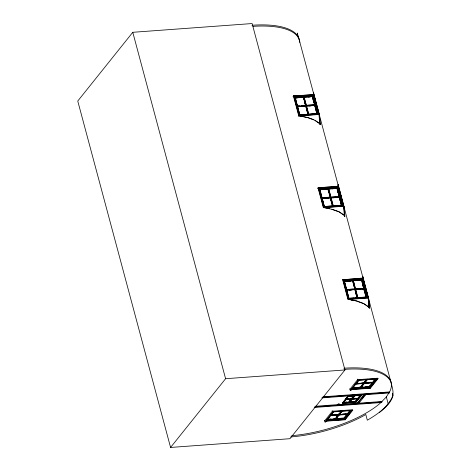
<?xml version="1.0" encoding="UTF-8"?>
<svg xmlns="http://www.w3.org/2000/svg" width="471" height="471" viewBox="0 0 471 471"><rect width="100%" height="100%" fill="white"/><g stroke="black" fill="none" stroke-linecap="round" stroke-linejoin="round"><path stroke-width="0.71" d="M324.531 420.244L324.996 421.963L325.573 421.922L333.639 411.613L352.755 410.212L345.09 419.791L325.967 421.192M325.573 421.922L333.639 411.613M349.788 388.693L350.253 390.412L350.83 390.371L353.256 387.103M350.83 390.371L358.89 380.062L378.013 378.66L370.341 388.239L351.225 389.641M321.852 397.889L389.258 392.949L389.982 391.148A76.85 28.79 -15 0 0 343.877 368.228M290.737 436.935A76.85 28.79 -15 0 0 363.8 415.669L365.784 414.462L367.321 420.203C376.865 414.645 386.526 408.021 391.825 398.03C394.533 392.684 392.049 387.209 390.859 381.863L298.655 37.751A76.85 28.79 -15 0 0 251.979 25.263M306.268 108.253L305.903 105.993L307.999 114.247L305.814 106.105L297.59 106.705L299.768 114.853L295.311 97.762L294.434 97.126L312.974 95.766L312.279 96.732L313.733 102.16M318.531 114.759L318.938 114.253L298.908 115.725L307.304 117.514L314.522 120.164L319.756 123.702L318.997 114.482L313.651 94.524L293.621 95.996L313.71 94.753L312.879 95.878M330.312 197.979L332.673 205.898L324.36 206.616L319.897 189.525L319.02 188.889L337.56 187.529L336.865 188.494M343.118 206.528L343.524 206.021L323.495 207.487L331.89 209.277L339.114 211.932L344.342 215.471L343.589 206.251L338.237 186.292L318.213 187.758L338.302 186.516L337.377 187.752L342.105 205.403M346.944 290.913L348.946 298.379L344.489 281.293L343.606 280.651L362.146 279.291L361.457 280.257M343.577 279.697L362.888 278.284L361.969 279.521L366.509 296.459M132.781 32.299L77.756 101.041L170.579 447.45L289.918 438.701L344.943 369.959L252.12 23.55L132.781 32.299L225.597 378.713L170.579 447.45M293.027 96.749L293.704 95.901L294.593 96.155L299.821 115.654L294.287 95.86M295.129 97.986L312.461 96.502L317.007 113.482L317.89 114.117L316.465 114.223M301.988 97.485L303.536 97.156L305.538 105.528M304.054 97.332L306.327 105.363L304.142 97.22L312.367 96.614L314.551 104.762L307.698 105.263M301.517 105.716L305.632 105.416L303.448 97.273L295.223 97.874L297.401 106.016L314.551 104.762M297.495 106.817L314.828 105.339L316.647 113.028M313.309 95.26L313.71 94.753M298.255 116.249L298.932 115.401L299.509 115.36M306.421 106.163L308.693 114.194L306.509 106.052L314.734 105.451L316.918 113.593L314.863 113.746M316.83 113.705L299.862 114.736M317.795 114.229L318.202 113.723L313.286 95.372L294.746 96.732M317.619 188.512L318.296 187.67L319.185 187.923L324.407 207.423L318.873 187.623M327.946 189.148L330.306 197.066L324.737 197.585M328.64 189.095L330.913 197.131L336.4 196.725M321.899 197.897L339.049 196.637M322.087 198.585L339.232 197.325M337.895 187.028L338.302 186.516M331.007 197.932L333.191 206.074M341.416 205.468L337.048 188.27L319.721 189.754L321.092 189.648M344.307 281.517L361.634 280.033L366.002 297.236M352.532 280.91L354.898 288.829L352.626 280.798L344.395 281.405L346.579 289.547L363.636 288.405M362.482 278.791L362.888 278.284M355.411 289.006L353.409 280.634L361.545 280.145L363.73 288.287L360.986 288.493M354.898 289.747L357.083 297.89M357.777 297.837L355.687 289.583L363.912 288.976L366.097 297.124L361.981 297.425M324.69 420.815L332.355 411.236L352.632 409.752M349.941 389.264L357.613 379.685L377.889 378.201L376.988 379.326M332.644 412.29L333.556 411.148M324.996 421.963L332.661 412.384L333.238 412.343M350.253 390.412L357.919 380.833L358.496 380.792M329.235 416.859L326.945 419.714L344.454 418.519L350.318 411.195M330.877 414.81L333.621 411.377M357.96 380.968L355.676 383.83L372.82 382.57L375.505 378.914M354.157 385.979L355.057 384.848M355.958 383.724L358.89 380.062M342.747 402.564L347.91 396.117L351.478 395.858M347.969 396.347L342.376 403.335L355.935 402.34L361.528 395.352L347.91 396.117L348.334 396.405L361.463 395.122L355.87 402.11L342.317 403.105M345.608 399.496L343.218 402.487L348.958 402.063L351.348 399.078L349.017 402.293L348.893 401.834L350.889 399.349M359.979 395.552L357.984 398.042L358.107 398.495L345.944 399.39L348.269 396.176M346.744 401.993L343.159 402.258L343.282 402.717L348.334 396.405M336.424 416.941L337.336 415.799M335.782 414.515L338.519 414.315L339.438 413.173M340.35 412.031L341.269 410.889M361.222 385.961L362.134 384.819M361.722 382.917L363.777 382.764L366.067 379.909M341.328 411.118L338.584 414.545L331.042 415.098M366.585 379.567L363.842 382.994L355.611 383.6M341.846 410.777L338.643 414.774L338.519 414.315M351.554 398.513L352.75 397.018M367.103 379.226L363.9 383.223L363.777 382.764M345.879 399.161L351.619 398.743L354.009 395.752M338.549 415.404L335.805 418.831L344.03 418.23L347.298 414.456L330.147 415.716M342.023 411.065L339.279 414.498L347.504 413.891L350.247 410.465M354.068 395.981L351.619 398.743M366.821 380.085L364.536 382.941L372.761 382.34M342.541 410.724L339.338 414.721L339.214 414.268M364.595 383.17L367.798 379.173M352.043 399.025L349.653 402.016L355.387 401.592L357.777 398.607M352.708 398.189L354.704 395.705M349.712 402.246L352.102 399.255M352.373 398.919L354.763 395.934M355.322 401.363L356.518 399.873M360.439 395.281L358.048 398.266L352.314 398.69M360.498 395.51L355.446 401.822L343.282 402.717M356.182 401.115L357.042 400.038M360.05 396.276L360.91 395.204M344.431 417.43L347.174 414.003M349.729 410.806L347.445 413.662L347.569 414.121L330.418 415.381M365.796 386.703L369.229 386.45L370.141 385.307M371.054 384.165L372.431 382.446M372.702 382.111L375.446 378.684M372.49 382.676L369.288 386.679L361.063 387.28L364.266 383.282L372.49 382.676L355.405 384.165M351.284 410.294L344.519 418.748L344.095 418.46L350.312 410.694M375.57 379.143L369.352 386.909L352.202 388.163L360.368 387.333L363.571 383.335L356.029 383.883M345.296 417.159L346.65 415.469M373.709 381.663L374.61 380.539M370.165 386.403L376.029 379.078M351.949 388.504L369.776 387.197L376.541 378.743M364.424 394.186L357.206 403.2L315.205 406.279M352.755 410.212L351.949 410.535L344.731 419.549L326.197 420.909M364.578 394.757L357.359 403.771L357.083 402.74M378.013 378.66L377.206 378.984L369.988 387.998L351.448 389.358M344.966 419.331L349.476 413.697M362.458 398.16L363.359 397.029M364.26 395.905L365.614 394.215M358.519 403.688L365.737 394.674M358.396 403.229L381.916 401.504L386.338 396.935L389.134 392.49L389.258 392.949M314.192 407.468L381.486 402.534L381.916 401.504M339.255 404.1C339.797 403.117 336.883 404.283 338.384 404.401M379.326 412.555C385.113 408.098 391.189 402.67 393.085 395.375L392.514 393.244M313.592 95.896L313.615 93.064L319.456 114.859L320.251 124.562L319.626 123.214M320.003 124.621L319.456 114.859M338.125 186.969L338.202 184.826L344.042 206.622L344.837 216.324L344.213 214.982M344.589 216.389L344.042 206.622M362.711 278.732L362.788 276.589L368.628 298.384L369.429 308.093L368.499 305.614M369.182 308.152L368.628 298.384M294.34 97.238L299.332 96.873M300.757 96.767L305.75 96.402M307.174 96.296L312.167 95.931M295.676 97.244L299.244 96.985M302.094 96.773L305.661 96.514M308.511 96.302L312.079 96.043M295.817 97.939L297.189 97.838M308.164 97.032L310.224 96.879M297.401 106.016L299.462 105.869M302.3 106.47L304.354 106.316M309.164 105.963L311.219 105.81M301.829 114.7L307.31 114.3M308.693 114.194L313.492 113.847M299.668 115.083L318.202 113.723L318.938 114.253M303.63 115.165L305.767 115.006M310.048 114.694L311.472 114.588M298.973 115.954L318.997 114.482M328.911 188.27L318.932 189.001L319.338 188.494L337.872 187.134L342.794 205.486L343.524 206.021M330.336 188.165L335.328 187.799M318.838 189.112L323.118 188.8M325.255 188.641L328.823 188.382M331.672 188.17L335.24 187.911M325.202 189.348L327.263 189.201M332.067 188.847L333.439 188.747M321.993 197.785L323.365 197.685M337.772 196.625L339.138 196.525L336.959 188.382L328.729 188.983L330.73 196.448M326.197 198.279L328.258 198.132M333.062 197.779L334.434 197.679M324.448 206.504L341.599 205.244M333.28 205.962L336.706 205.709M338.078 205.609L341.504 205.356L339.326 197.214L331.095 197.814L333.097 205.279M324.254 206.846L342.794 205.486M324.101 207.122L323.518 207.169L318.296 187.67M327.504 206.981L328.929 206.875M333.921 206.51L335.346 206.404M340.339 206.039L341.763 205.933M323.559 207.717L343.589 206.251M343.459 279.391L342.882 279.433L348.11 298.932L348.993 299.185L343.771 279.686L343.459 279.391L348.687 298.891M343.43 280.881L346.279 280.669M349.135 280.463L352.697 280.198M355.552 279.992L359.114 279.727M349.105 281.163L350.477 281.063M355.287 280.71L357.342 280.563M347.951 289.447L353.438 289.047M359.614 288.593L355.499 288.894L353.503 281.428M349.417 290.148L351.472 289.995M355.593 289.694L358.337 289.494M362.452 289.194L364.001 288.864L346.856 290.124L354.993 289.63L357.171 297.778L355.116 297.925M349.035 298.267L366.185 297.007M348.946 298.379L353.745 298.025M360.609 297.525L357.866 297.725L355.87 290.26M348.84 298.614L367.38 297.254L368.116 297.784L348.087 299.25L356.476 301.046L363.7 303.695L368.934 307.233L368.175 298.013L362.829 278.055L342.859 279.75M350.665 298.85L352.09 298.744M357.083 298.379L358.508 298.273M363.5 297.907L364.925 297.802M348.146 299.479L368.175 298.013M351.254 299.974L352.708 299.868M225.597 378.713L344.943 369.959M358.667 380.344L377.206 378.984M355.552 383.37L358.296 383.164M367.898 382.464L371.331 382.211M352.761 387.657L356.194 387.403M358.931 387.203L360.303 387.103L360.427 387.562L363.63 383.559L363.506 383.106M362.37 386.95L360.998 387.05L361.122 387.509L364.324 383.512L364.201 383.053M352.602 388.222L359.02 387.751M360.445 387.645L369.711 386.968M323.065 396.806L389.482 391.937M322.311 397.33L389.605 392.396M353.615 395.699L357.895 395.387M348.987 396.123L352.573 395.858M355.417 395.652L359.002 395.387M345.82 398.931L348.687 398.719M352.249 398.46L355.116 398.248M346.326 399.449L350.63 399.131M352.755 398.972L357.059 398.66M345.673 399.726L357.836 398.837M349.588 401.787L353.173 401.522M314.634 406.909L382.04 401.963M333.409 411.895L351.949 410.535M330.978 414.869L333.038 414.721M342.647 414.015L346.073 413.762M330.772 415.44L338.313 414.886L335.111 418.884L326.886 419.49M339.008 414.833L347.233 414.227M327.51 419.208L330.936 418.954M333.68 418.754L335.046 418.654L335.169 419.113L338.372 415.116L338.249 414.657M337.112 418.501L335.746 418.601L335.864 419.06L339.067 415.063L338.943 414.604M340.545 418.254L343.971 418.001L344.095 418.46M326.691 420.055L344.519 418.748M293.621 95.996L295.706 96.384M329.694 208.647L323.294 207.452L318.066 187.947M368.87 307.004L363.636 303.465L356.417 300.816L347.881 299.215L342.658 279.715M307.899 117.526L313.804 119.693M344.283 215.241L339.049 211.703L331.89 209.277M315.046 120.329L319.697 123.473M369.776 387.197L369.229 386.45M370.341 388.239L369.653 386.738M345.09 419.791L344.395 418.289M313.362 93.123L319.203 114.918M337.954 184.885L343.795 206.681M362.54 276.654L368.381 298.443M367.38 297.254L362.464 278.897L343.924 280.257L343.518 280.763L362.058 279.409L366.974 297.76M312.974 95.766L317.89 114.117M337.56 187.529L342.476 205.88M362.146 279.291L367.062 297.648M313.068 96.584L317.607 113.523M337.472 187.641L342.199 205.291M312.98 96.696L317.519 113.635M319.497 121.748L320.251 124.562M344.46 214.923L344.837 216.324M369.052 306.686L369.429 308.093M337.23 189.848L337.96 192.568M338.502 194.6L338.867 195.96M339.597 198.685L340.144 200.717M340.509 202.077L341.234 204.791M362.729 285.008L363.276 287.045M364.006 289.771L364.366 291.125M386.267 396.664L388.181 403.818M330.218 197.178L328.034 189.036L319.809 189.636L321.811 197.102M332.585 206.01L330.401 197.867L322.176 198.474L324.178 205.939M303.359 97.385L303.901 99.422M304.266 100.776L305.361 104.85M306.633 109.608L307.18 111.645M328.128 189.825L328.858 192.539M329.217 193.899L329.765 195.936M330.495 198.662L332.314 205.444M353.262 283.624L353.992 286.344M355.629 292.462L356.176 294.493M307.304 117.514L298.708 115.683L293.48 96.184M381.369 402.075L381.486 402.534M294.622 97.833L295.187 99.946M296.512 104.892L297.077 107.005M298.402 111.945L298.973 114.064M319.585 191.008L320.156 193.122M321.481 198.067L322.046 200.181M323.371 205.126L323.936 207.24M344.554 284.184L345.119 286.297M346.444 291.243L347.015 293.356M293.704 95.901L298.932 115.401M357.46 379.114L357.919 380.833M355.935 402.34L355.387 401.592M332.202 410.665L332.661 412.384M298.655 37.751L298.832 38.799L297.295 33.058L297.966 36.979M362.788 276.589L363 280.18M338.202 184.826L338.372 186.905M313.615 93.064L313.786 95.142M313.651 94.524L313.768 95.943M344.183 369.376A76.85 28.79 -15 0 1 390.859 381.863M253.039 26.352A76.85 28.79 -15 0 1 299.797 42.384M380.58 402.888A76.85 28.79 -15 0 1 291.785 435.681"/></g></svg>
